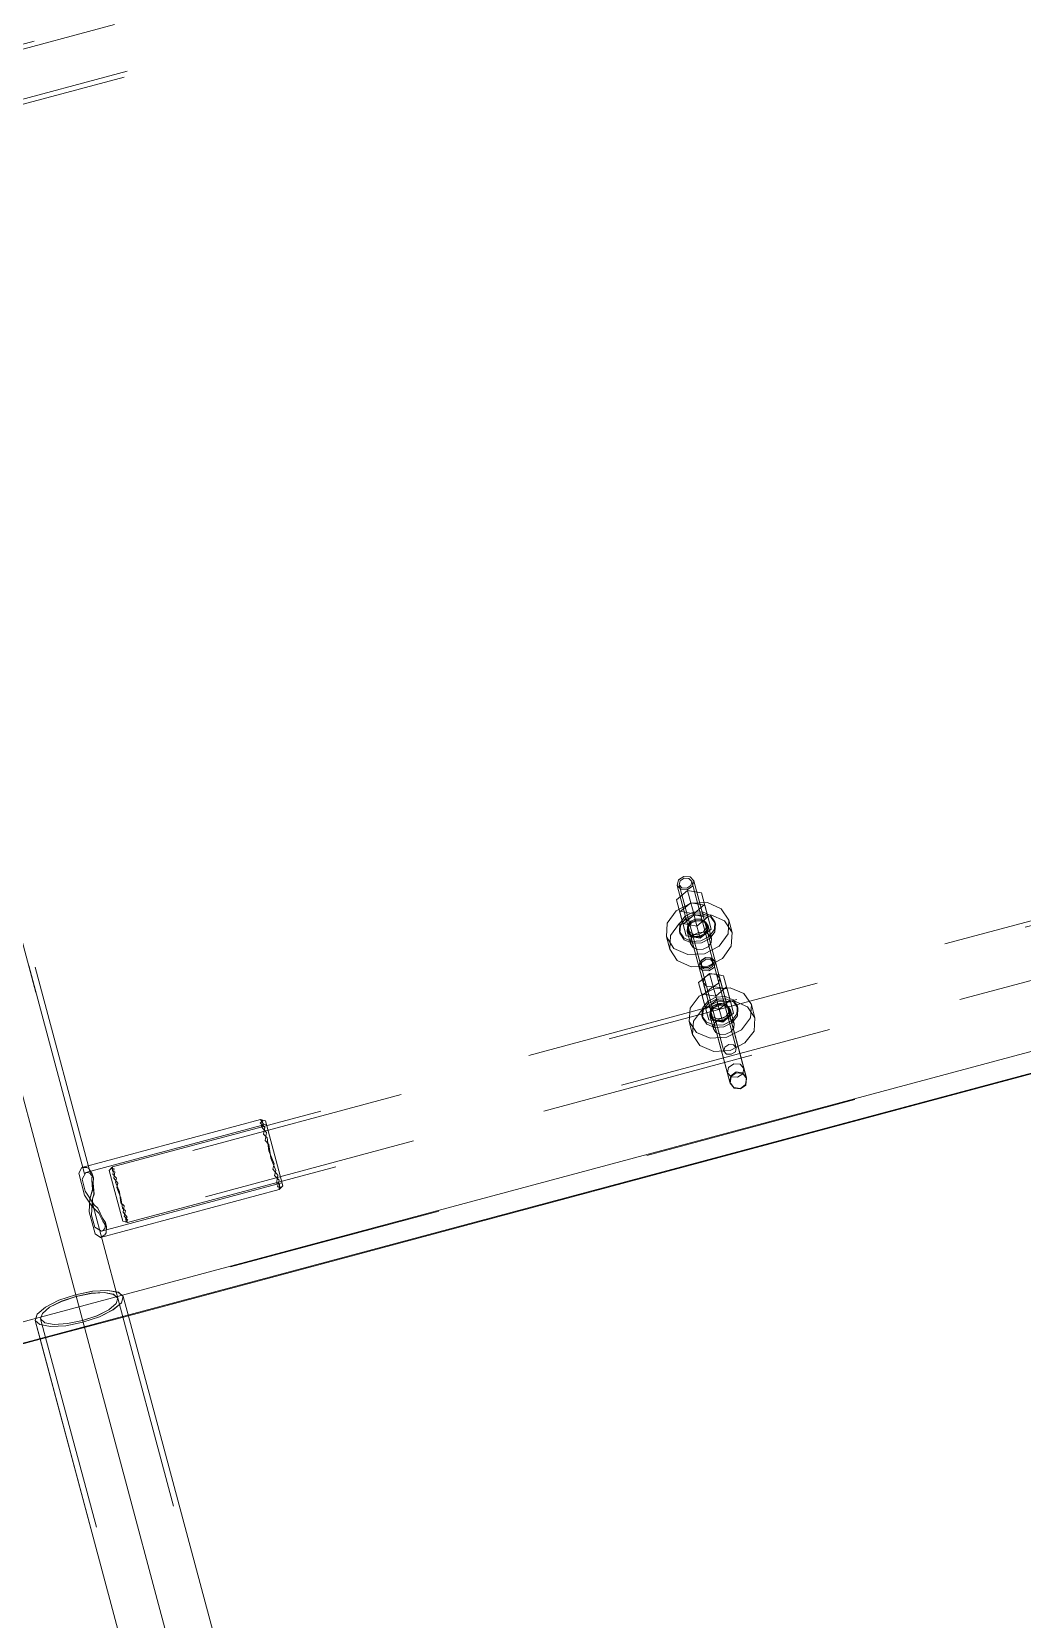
# Model space of a CAD drawing. Header units: millimetres. Extents: x -753 to 90, y 56274 to 56868.
# Drawn here: x -450.38 to -441.18, y 56734.59 to 56749.32 of the extents above; entities that cross this region are included whole.
import ezdxf

# ---------------------------------------------------------------- set-up
doc = ezdxf.new("R2010")
doc.units = ezdxf.units.MM
doc.linetypes.add('XKITLINE00', pattern=[0])
doc.linetypes.add('XKITLINE02', pattern=[4, 2, -2])
doc.layers.add('Cota', color=4, linetype='Continuous', lineweight=0)
doc.layers.add('Peça', color=2, linetype='Continuous', lineweight=0)

# ---------------------------------------------------------------- blocks, each defined once
blk = doc.blocks.new('*A1498')
at = {"layer": 'Peça', "color": 7, "linetype": 'XKITLINE02', "lineweight": 0}
for p, q in [((-412.179, 56748.771), (-449.657, 56738.729)), ((-449.63, 56738.783), (-412.229, 56748.803)), ((-412.063, 56748.34), (-449.542, 56738.299)), ((-449.491, 56738.266), (-412.091, 56748.287)), ((-449.663, 56738.75), (-449.63, 56738.783)), ((-449.663, 56738.75), (-449.536, 56738.278)), ((-449.63, 56738.783), (-449.637, 56738.764)), ((-449.637, 56738.764), (-449.616, 56738.764)), ((-449.632, 56738.744), (-449.63, 56738.783)), ((-449.609, 56738.737), (-449.632, 56738.744)), ((-449.616, 56738.764), (-449.628, 56738.715)), ((-449.618, 56738.678), (-449.609, 56738.737)), ((-449.628, 56738.715), (-449.593, 56738.679)), ((-449.581, 56738.632), (-449.618, 56738.678)), ((-449.593, 56738.679), (-449.604, 56738.642)), ((-449.604, 56738.642), (-449.568, 56738.552)), ((-449.591, 56738.593), (-449.581, 56738.632)), ((-449.553, 56738.497), (-449.591, 56738.593)), ((-449.568, 56738.552), (-449.553, 56738.449)), ((-449.54, 56738.4), (-449.553, 56738.497)), ((-449.553, 56738.449), (-449.524, 56738.421)), ((-449.542, 56738.299), (-449.546, 56738.316)), ((-449.512, 56738.374), (-449.54, 56738.4)), ((-449.524, 56738.421), (-449.533, 56738.362)), ((-449.533, 56738.362), (-449.496, 56738.316)), ((-449.524, 56738.325), (-449.512, 56738.374)), ((-449.489, 56738.289), (-449.524, 56738.325)), ((-449.496, 56738.316), (-449.512, 56738.299)), ((-449.512, 56738.299), (-449.491, 56738.266)), ((-449.536, 56738.278), (-449.491, 56738.266)), ((-449.507, 56738.278), (-449.489, 56738.289)), ((-449.491, 56738.266), (-449.507, 56738.278))]:
    blk.add_line(p, q, dxfattribs=at)
blk = doc.blocks.new('*A1500')
at = {"layer": 'Peça', "color": 4, "linetype": 'XKITLINE00', "lineweight": 0}
for p, q in [((-456.263, 56735.792), (-435.67, 56741.309)), ((-456.214, 56735.606), (-435.62, 56741.123)), ((-435.618, 56741.117), (-449.483, 56737.402)), ((-450.303, 56737.183), (-456.212, 56735.6))]:
    blk.add_line(p, q, dxfattribs=at)
at = {"layer": 'Peça', "color": 7, "linetype": 'XKITLINE02', "lineweight": 0}
for p, q in [((-456.262, 56735.785), (-435.668, 56741.302)), ((-449.483, 56737.402), (-450.303, 56737.183))]:
    blk.add_line(p, q, dxfattribs=at)
blk = doc.blocks.new('*A1501')
at = {"layer": 'Peça', "color": 7, "linetype": 'XKITLINE02', "lineweight": 0}
for p, q in [((-412.179, 56748.771), (-449.657, 56738.729)), ((-449.63, 56738.783), (-412.229, 56748.803)), ((-412.063, 56748.34), (-449.542, 56738.299)), ((-449.491, 56738.266), (-412.091, 56748.287)), ((-449.663, 56738.75), (-449.63, 56738.783)), ((-449.663, 56738.75), (-449.536, 56738.278)), ((-449.637, 56738.764), (-449.63, 56738.783)), ((-449.616, 56738.764), (-449.637, 56738.764)), ((-449.63, 56738.783), (-449.632, 56738.744)), ((-449.632, 56738.744), (-449.609, 56738.737)), ((-449.628, 56738.715), (-449.616, 56738.764)), ((-449.609, 56738.737), (-449.618, 56738.678)), ((-449.594, 56738.679), (-449.628, 56738.715)), ((-449.618, 56738.678), (-449.581, 56738.632)), ((-449.604, 56738.642), (-449.594, 56738.679)), ((-449.568, 56738.551), (-449.604, 56738.642)), ((-449.581, 56738.632), (-449.591, 56738.593)), ((-449.591, 56738.593), (-449.553, 56738.497)), ((-449.553, 56738.449), (-449.568, 56738.551)), ((-449.553, 56738.497), (-449.54, 56738.4)), ((-449.524, 56738.421), (-449.553, 56738.449)), ((-449.54, 56738.4), (-449.512, 56738.374)), ((-449.533, 56738.362), (-449.524, 56738.421)), ((-449.496, 56738.316), (-449.533, 56738.362)), ((-449.512, 56738.374), (-449.524, 56738.325)), ((-449.524, 56738.325), (-449.489, 56738.289)), ((-449.512, 56738.299), (-449.496, 56738.316)), ((-449.491, 56738.266), (-449.512, 56738.299)), ((-449.536, 56738.278), (-449.491, 56738.266)), ((-449.489, 56738.289), (-449.507, 56738.278)), ((-449.507, 56738.278), (-449.491, 56738.266))]:
    blk.add_line(p, q, dxfattribs=at)
blk = doc.blocks.new('*A1502')
at = {"layer": 'Peça', "color": 7, "linetype": 'XKITLINE02', "lineweight": 0}
for p, q in [((-414.839, 56758.701), (-452.317, 56748.659)), ((-452.29, 56748.713), (-414.89, 56758.734)), ((-414.723, 56758.268), (-452.201, 56748.226)), ((-414.75, 56758.214), (-452.151, 56748.193))]:
    blk.add_line(p, q, dxfattribs=at)
blk = doc.blocks.new('*A1507')
at = {"layer": 'Peça', "color": 7, "linetype": 'XKITLINE02', "lineweight": 0}
for p, q in [((-449.975, 56737.597), (-450.129, 56737.546)), ((-450.105, 56737.536), (-449.97, 56737.581)), ((-449.815, 56737.63), (-449.975, 56737.597)), ((-449.97, 56737.581), (-449.831, 56737.61)), ((-449.831, 56737.61), (-449.708, 56737.616)), ((-449.675, 56737.637), (-449.815, 56737.63)), ((-449.708, 56737.616), (-449.621, 56737.601)), ((-449.575, 56737.62), (-449.675, 56737.637)), ((-449.621, 56737.601), (-449.582, 56737.565)), ((-449.582, 56737.565), (-449.598, 56737.515)), ((-449.582, 56737.565), (-445.309, 56721.617)), ((-449.531, 56737.579), (-449.575, 56737.62)), ((-449.549, 56737.521), (-449.531, 56737.579)), ((-449.531, 56737.579), (-449.485, 56737.409)), ((-450.332, 56737.417), (-450.35, 56737.359)), ((-450.254, 56737.482), (-450.332, 56737.417)), ((-450.299, 56737.373), (-450.283, 56737.423)), ((-450.283, 56737.423), (-450.215, 56737.481)), ((-450.129, 56737.546), (-450.254, 56737.482)), ((-450.215, 56737.481), (-450.105, 56737.536)), ((-449.666, 56737.458), (-449.775, 56737.402)), ((-449.752, 56737.393), (-449.626, 56737.456)), ((-449.598, 56737.515), (-449.666, 56737.458)), ((-449.626, 56737.456), (-449.549, 56737.521)), ((-450.35, 56737.359), (-446.077, 56721.411)), ((-450.35, 56737.359), (-450.306, 56737.319)), ((-450.306, 56737.319), (-450.206, 56737.301)), ((-450.299, 56737.373), (-446.026, 56721.425)), ((-450.26, 56737.337), (-450.299, 56737.373)), ((-450.173, 56737.322), (-450.26, 56737.337)), ((-450.206, 56737.301), (-450.065, 56737.309)), ((-450.05, 56737.329), (-450.173, 56737.322)), ((-450.065, 56737.309), (-449.906, 56737.341)), ((-449.91, 56737.357), (-450.05, 56737.329)), ((-449.775, 56737.402), (-449.91, 56737.357)), ((-449.906, 56737.341), (-449.752, 56737.393))]:
    blk.add_line(p, q, dxfattribs=at)
at = {"layer": 'Peça', "color": 4, "linetype": 'XKITLINE00', "lineweight": 0}
blk.add_line((-449.485, 56737.409), (-445.511, 56722.578), dxfattribs=at)
blk = doc.blocks.new('*A1511')
at = {"layer": 'Peça', "color": 7, "linetype": 'XKITLINE02', "lineweight": 0}
for p, q in [((-453.096, 56748.62), (-453.205, 56748.495)), ((-452.948, 56748.693), (-453.096, 56748.62)), ((-453.064, 56748.578), (-452.934, 56748.642)), ((-452.783, 56748.704), (-452.948, 56748.693)), ((-452.934, 56748.642), (-452.79, 56748.651)), ((-452.79, 56748.651), (-452.653, 56748.605)), ((-452.626, 56748.651), (-452.783, 56748.704)), ((-452.653, 56748.605), (-452.544, 56748.509)), ((-452.502, 56748.542), (-452.626, 56748.651)), ((-453.205, 56748.495), (-453.259, 56748.339)), ((-453.206, 56748.332), (-453.16, 56748.469)), ((-453.16, 56748.469), (-453.064, 56748.578)), ((-452.544, 56748.509), (-452.48, 56748.379)), ((-452.429, 56748.393), (-452.502, 56748.542)), ((-453.259, 56748.339), (-453.248, 56748.174)), ((-453.197, 56748.187), (-453.206, 56748.332)), ((-452.48, 56748.379), (-449.582, 56737.565)), ((-452.48, 56748.379), (-452.47, 56748.235)), ((-452.426, 56748.382), (-452.429, 56748.393)), ((-452.418, 56748.228), (-452.429, 56748.393)), ((-452.421, 56748.365), (-452.426, 56748.382)), ((-452.421, 56748.365), (-449.531, 56737.579)), ((-453.245, 56748.163), (-453.248, 56748.174)), ((-453.248, 56748.174), (-453.175, 56748.025)), ((-453.24, 56748.145), (-453.245, 56748.163)), ((-453.197, 56748.187), (-453.194, 56748.176)), ((-453.133, 56748.058), (-453.197, 56748.187)), ((-453.194, 56748.176), (-453.189, 56748.159)), ((-452.47, 56748.235), (-452.517, 56748.098)), ((-452.471, 56748.072), (-452.418, 56748.228)), ((-453.24, 56748.145), (-450.35, 56737.359)), ((-453.189, 56748.159), (-450.299, 56737.373)), ((-453.175, 56748.025), (-453.05, 56747.916)), ((-453.024, 56747.962), (-453.133, 56748.058)), ((-452.517, 56748.098), (-452.612, 56747.989)), ((-452.58, 56747.947), (-452.471, 56748.072)), ((-453.05, 56747.916), (-452.894, 56747.863)), ((-452.887, 56747.916), (-453.024, 56747.962)), ((-452.894, 56747.863), (-452.729, 56747.874)), ((-452.742, 56747.925), (-452.887, 56747.916)), ((-452.612, 56747.989), (-452.742, 56747.925)), ((-452.729, 56747.874), (-452.58, 56747.947)), ((-450.129, 56737.545), (-449.975, 56737.597)), ((-449.97, 56737.581), (-450.105, 56737.535)), ((-449.975, 56737.597), (-449.815, 56737.629)), ((-449.831, 56737.609), (-449.97, 56737.581)), ((-449.708, 56737.616), (-449.831, 56737.609)), ((-449.815, 56737.629), (-449.675, 56737.637)), ((-449.621, 56737.6), (-449.708, 56737.616)), ((-449.675, 56737.637), (-449.575, 56737.619)), ((-449.582, 56737.565), (-449.621, 56737.6)), ((-449.598, 56737.515), (-449.582, 56737.565)), ((-449.575, 56737.619), (-449.531, 56737.579)), ((-449.531, 56737.579), (-449.549, 56737.521)), ((-450.35, 56737.359), (-450.332, 56737.416)), ((-450.332, 56737.416), (-450.254, 56737.482)), ((-450.293, 56737.391), (-450.283, 56737.423)), ((-450.215, 56737.48), (-450.283, 56737.423)), ((-450.254, 56737.482), (-450.129, 56737.545)), ((-450.105, 56737.535), (-450.215, 56737.48)), ((-449.776, 56737.402), (-449.666, 56737.458)), ((-449.627, 56737.456), (-449.752, 56737.393)), ((-449.666, 56737.458), (-449.598, 56737.515)), ((-449.549, 56737.521), (-449.627, 56737.456)), ((-450.306, 56737.319), (-450.35, 56737.359)), ((-450.206, 56737.301), (-450.306, 56737.319)), ((-450.299, 56737.373), (-450.293, 56737.391)), ((-450.299, 56737.373), (-450.26, 56737.337)), ((-450.26, 56737.337), (-450.173, 56737.322)), ((-450.066, 56737.309), (-450.206, 56737.301)), ((-450.173, 56737.322), (-450.05, 56737.329)), ((-449.906, 56737.341), (-450.066, 56737.309)), ((-450.05, 56737.329), (-449.91, 56737.357)), ((-449.91, 56737.357), (-449.776, 56737.402)), ((-449.752, 56737.393), (-449.906, 56737.341))]:
    blk.add_line(p, q, dxfattribs=at)
blk = doc.blocks.new('*A1512')
at = {"layer": 'Peça', "color": 7, "linetype": 'XKITLINE02', "lineweight": 0}
for p, q in [((-449.917, 56738.777), (-448.256, 56739.222)), ((-448.204, 56739.181), (-449.879, 56738.732)), ((-448.259, 56739.193), (-448.237, 56739.206)), ((-448.216, 56739.148), (-448.259, 56739.193)), ((-448.256, 56739.222), (-448.23, 56739.181)), ((-448.237, 56739.206), (-448.256, 56739.222)), ((-448.256, 56739.222), (-448.212, 56739.21)), ((-448.23, 56739.181), (-448.25, 56739.159)), ((-448.212, 56739.21), (-448.05, 56738.607)), ((-448.25, 56739.159), (-448.203, 56739.101)), ((-448.231, 56739.087), (-448.216, 56739.148)), ((-448.231, 56739.087), (-448.196, 56739.053)), ((-448.203, 56739.101), (-448.215, 56739.028)), ((-448.215, 56739.028), (-448.179, 56738.992)), ((-448.179, 56738.932), (-448.196, 56739.053)), ((-448.179, 56738.992), (-448.161, 56738.864)), ((-448.131, 56738.812), (-448.179, 56738.932)), ((-449.945, 56738.724), (-449.917, 56738.777)), ((-449.917, 56738.777), (-449.87, 56738.777)), ((-449.87, 56738.777), (-449.85, 56738.767)), ((-449.85, 56738.767), (-449.82, 56738.72)), ((-448.161, 56738.864), (-448.115, 56738.751)), ((-448.144, 56738.763), (-448.131, 56738.812)), ((-448.097, 56738.705), (-448.144, 56738.763)), ((-448.115, 56738.751), (-448.128, 56738.704)), ((-449.945, 56738.724), (-449.891, 56738.52)), ((-449.879, 56738.732), (-449.914, 56738.669)), ((-449.885, 56738.558), (-449.914, 56738.669)), ((-449.879, 56738.732), (-449.858, 56738.732)), ((-449.858, 56738.732), (-449.835, 56738.72)), ((-449.809, 56738.681), (-449.835, 56738.72)), ((-449.82, 56738.72), (-449.822, 56738.66)), ((-449.822, 56738.66), (-449.816, 56738.574)), ((-449.809, 56738.681), (-449.82, 56738.72)), ((-449.812, 56738.631), (-449.809, 56738.681)), ((-449.804, 56738.529), (-449.812, 56738.631)), ((-448.058, 56738.636), (-449.733, 56738.187)), ((-448.128, 56738.704), (-448.085, 56738.659)), ((-448.109, 56738.632), (-448.097, 56738.705)), ((-448.109, 56738.632), (-448.08, 56738.623)), ((-448.085, 56738.659), (-448.1, 56738.598)), ((-448.1, 56738.598), (-448.074, 56738.598)), ((-448.083, 56738.574), (-448.08, 56738.623)), ((-448.083, 56738.574), (-448.05, 56738.607)), ((-448.074, 56738.598), (-448.083, 56738.574)), ((-449.824, 56738.418), (-449.891, 56738.52)), ((-449.801, 56738.43), (-449.885, 56738.558)), ((-449.849, 56738.365), (-449.842, 56738.486)), ((-449.816, 56738.574), (-449.842, 56738.486)), ((-449.816, 56738.488), (-449.825, 56738.335)), ((-449.816, 56738.488), (-449.804, 56738.529)), ((-449.743, 56738.129), (-448.083, 56738.574)), ((-449.849, 56738.365), (-449.794, 56738.161)), ((-449.825, 56738.335), (-449.795, 56738.225)), ((-449.757, 56738.355), (-449.824, 56738.418)), ((-449.801, 56738.43), (-449.769, 56738.4)), ((-449.769, 56738.4), (-449.725, 56738.308)), ((-449.72, 56738.278), (-449.757, 56738.355)), ((-449.725, 56738.308), (-449.698, 56738.266)), ((-449.733, 56738.187), (-449.795, 56738.225)), ((-449.794, 56738.161), (-449.743, 56738.129)), ((-449.743, 56738.129), (-449.703, 56738.153)), ((-449.733, 56738.187), (-449.715, 56738.197)), ((-449.688, 56738.227), (-449.72, 56738.278)), ((-449.715, 56738.197), (-449.7, 56738.219)), ((-449.703, 56738.153), (-449.69, 56738.172)), ((-449.698, 56738.266), (-449.7, 56738.219)), ((-449.688, 56738.227), (-449.698, 56738.266)), ((-449.69, 56738.172), (-449.688, 56738.227))]:
    blk.add_line(p, q, dxfattribs=at)
blk = doc.blocks.new('*A1514')
at = {"layer": 'Peça', "color": 7, "linetype": 'XKITLINE02', "lineweight": 0}
for p, q in [((-450.129, 56737.546), (-449.975, 56737.597)), ((-449.971, 56737.581), (-450.105, 56737.536)), ((-449.975, 56737.597), (-449.816, 56737.63)), ((-449.831, 56737.61), (-449.971, 56737.581)), ((-449.708, 56737.616), (-449.831, 56737.61)), ((-449.816, 56737.63), (-449.675, 56737.637)), ((-449.621, 56737.601), (-449.708, 56737.616)), ((-449.675, 56737.637), (-449.575, 56737.62)), ((-449.582, 56737.565), (-449.621, 56737.601)), ((-449.598, 56737.515), (-449.582, 56737.565)), ((-449.582, 56737.565), (-445.309, 56721.617)), ((-449.575, 56737.62), (-449.531, 56737.579)), ((-449.531, 56737.579), (-449.549, 56737.521)), ((-449.531, 56737.579), (-449.485, 56737.409)), ((-450.344, 56737.377), (-450.332, 56737.417)), ((-450.332, 56737.417), (-450.254, 56737.482)), ((-450.283, 56737.423), (-450.299, 56737.373)), ((-450.215, 56737.481), (-450.283, 56737.423)), ((-450.254, 56737.482), (-450.129, 56737.546)), ((-450.105, 56737.536), (-450.215, 56737.481)), ((-449.776, 56737.402), (-449.666, 56737.458)), ((-449.627, 56737.456), (-449.752, 56737.393)), ((-449.666, 56737.458), (-449.598, 56737.515)), ((-449.549, 56737.521), (-449.627, 56737.456)), ((-450.35, 56737.359), (-450.344, 56737.377)), ((-450.35, 56737.359), (-450.304, 56737.189)), ((-450.306, 56737.319), (-450.35, 56737.359)), ((-450.206, 56737.301), (-450.306, 56737.319)), ((-450.299, 56737.373), (-446.026, 56721.425)), ((-450.299, 56737.373), (-450.26, 56737.337)), ((-450.26, 56737.337), (-450.173, 56737.322)), ((-450.065, 56737.309), (-450.206, 56737.301)), ((-450.173, 56737.322), (-450.05, 56737.329)), ((-449.906, 56737.341), (-450.065, 56737.309)), ((-450.05, 56737.329), (-449.91, 56737.357)), ((-449.91, 56737.357), (-449.776, 56737.402)), ((-449.752, 56737.393), (-449.906, 56737.341))]:
    blk.add_line(p, q, dxfattribs=at)
at = {"layer": 'Peça', "color": 4, "linetype": 'XKITLINE00', "lineweight": 0}
for p, q in [((-449.485, 56737.409), (-445.512, 56722.577)), ((-450.304, 56737.189), (-446.331, 56722.358))]:
    blk.add_line(p, q, dxfattribs=at)
blk = doc.blocks.new('*A1518')
at = {"layer": 'Peça', "color": 7, "linetype": 'XKITLINE02', "lineweight": 0}
for p, q in [((-449.917, 56738.777), (-448.256, 56739.222)), ((-448.204, 56739.181), (-449.879, 56738.732)), ((-448.237, 56739.206), (-448.259, 56739.193)), ((-448.259, 56739.193), (-448.216, 56739.148)), ((-448.256, 56739.222), (-448.237, 56739.206)), ((-448.23, 56739.181), (-448.256, 56739.222)), ((-448.256, 56739.222), (-448.212, 56739.21)), ((-448.25, 56739.159), (-448.23, 56739.181)), ((-448.05, 56738.607), (-448.212, 56739.21)), ((-448.203, 56739.101), (-448.25, 56739.159)), ((-448.216, 56739.148), (-448.231, 56739.087)), ((-448.231, 56739.087), (-448.196, 56739.053)), ((-448.215, 56739.028), (-448.203, 56739.101)), ((-448.179, 56738.992), (-448.215, 56739.028)), ((-448.196, 56739.053), (-448.179, 56738.932)), ((-448.16, 56738.864), (-448.179, 56738.992)), ((-448.179, 56738.932), (-448.131, 56738.812)), ((-449.945, 56738.724), (-449.917, 56738.777)), ((-449.87, 56738.777), (-449.917, 56738.777)), ((-449.85, 56738.767), (-449.87, 56738.777)), ((-449.82, 56738.72), (-449.85, 56738.767)), ((-448.115, 56738.751), (-448.16, 56738.864)), ((-448.131, 56738.812), (-448.144, 56738.763)), ((-448.144, 56738.763), (-448.097, 56738.705)), ((-448.128, 56738.704), (-448.115, 56738.751)), ((-449.945, 56738.724), (-449.89, 56738.52)), ((-449.879, 56738.732), (-449.914, 56738.669)), ((-449.914, 56738.669), (-449.885, 56738.558)), ((-449.879, 56738.732), (-449.858, 56738.732)), ((-449.858, 56738.732), (-449.835, 56738.72)), ((-449.835, 56738.72), (-449.809, 56738.681)), ((-449.822, 56738.66), (-449.82, 56738.72)), ((-449.815, 56738.574), (-449.822, 56738.66)), ((-449.809, 56738.681), (-449.82, 56738.72)), ((-449.809, 56738.681), (-449.812, 56738.631)), ((-449.812, 56738.631), (-449.803, 56738.529)), ((-448.058, 56738.636), (-449.733, 56738.187)), ((-448.085, 56738.659), (-448.128, 56738.704)), ((-448.097, 56738.705), (-448.109, 56738.632)), ((-448.109, 56738.632), (-448.08, 56738.623)), ((-448.1, 56738.598), (-448.085, 56738.659)), ((-448.074, 56738.598), (-448.1, 56738.598)), ((-448.08, 56738.623), (-448.083, 56738.574)), ((-448.083, 56738.574), (-448.05, 56738.607)), ((-448.083, 56738.574), (-448.074, 56738.598)), ((-449.824, 56738.418), (-449.89, 56738.52)), ((-449.885, 56738.558), (-449.801, 56738.43)), ((-449.849, 56738.365), (-449.842, 56738.486)), ((-449.842, 56738.486), (-449.815, 56738.574)), ((-449.825, 56738.335), (-449.816, 56738.488)), ((-449.803, 56738.529), (-449.816, 56738.488)), ((-449.743, 56738.129), (-448.083, 56738.574)), ((-449.849, 56738.365), (-449.794, 56738.161)), ((-449.795, 56738.225), (-449.825, 56738.335)), ((-449.824, 56738.418), (-449.757, 56738.355)), ((-449.801, 56738.43), (-449.769, 56738.4)), ((-449.769, 56738.4), (-449.725, 56738.308)), ((-449.757, 56738.355), (-449.72, 56738.278)), ((-449.725, 56738.308), (-449.698, 56738.266)), ((-449.733, 56738.187), (-449.795, 56738.225)), ((-449.794, 56738.161), (-449.743, 56738.129)), ((-449.703, 56738.153), (-449.743, 56738.129)), ((-449.733, 56738.187), (-449.715, 56738.197)), ((-449.72, 56738.278), (-449.688, 56738.227)), ((-449.715, 56738.197), (-449.7, 56738.219)), ((-449.69, 56738.172), (-449.703, 56738.153)), ((-449.698, 56738.266), (-449.7, 56738.219)), ((-449.688, 56738.227), (-449.698, 56738.266)), ((-449.688, 56738.227), (-449.69, 56738.172))]:
    blk.add_line(p, q, dxfattribs=at)
blk = doc.blocks.new('*A1519')
at = {"layer": 'Peça', "color": 7, "linetype": 'XKITLINE02', "lineweight": 0}
for p, q in [((-453.205, 56748.496), (-453.096, 56748.62)), ((-453.096, 56748.62), (-452.948, 56748.693)), ((-452.934, 56748.642), (-453.064, 56748.578)), ((-452.948, 56748.693), (-452.782, 56748.704)), ((-452.789, 56748.651), (-452.934, 56748.642)), ((-452.652, 56748.605), (-452.789, 56748.651)), ((-452.782, 56748.704), (-452.626, 56748.651)), ((-452.543, 56748.509), (-452.652, 56748.605)), ((-452.626, 56748.651), (-452.624, 56748.649)), ((-452.624, 56748.649), (-452.501, 56748.542)), ((-453.258, 56748.339), (-453.205, 56748.496)), ((-453.159, 56748.469), (-453.206, 56748.332)), ((-453.064, 56748.578), (-453.159, 56748.469)), ((-452.479, 56748.38), (-452.543, 56748.509)), ((-452.501, 56748.542), (-452.428, 56748.393)), ((-453.247, 56748.174), (-453.258, 56748.339)), ((-453.206, 56748.332), (-453.196, 56748.188)), ((-452.479, 56748.38), (-452.476, 56748.369)), ((-452.47, 56748.235), (-452.479, 56748.38)), ((-452.476, 56748.369), (-452.472, 56748.351)), ((-452.472, 56748.351), (-450.86, 56742.333)), ((-452.425, 56748.382), (-452.428, 56748.393)), ((-452.428, 56748.393), (-452.417, 56748.228)), ((-452.421, 56748.365), (-452.425, 56748.382)), ((-452.421, 56748.365), (-449.531, 56737.579)), ((-453.244, 56748.163), (-453.247, 56748.174)), ((-453.174, 56748.026), (-453.247, 56748.174)), ((-453.24, 56748.145), (-453.244, 56748.163)), ((-453.196, 56748.188), (-450.299, 56737.373)), ((-453.196, 56748.188), (-453.132, 56748.058)), ((-452.517, 56748.098), (-452.47, 56748.235)), ((-452.417, 56748.228), (-452.471, 56748.072)), ((-453.24, 56748.145), (-450.35, 56737.359)), ((-453.05, 56747.916), (-453.174, 56748.026)), ((-453.132, 56748.058), (-453.023, 56747.962)), ((-452.612, 56747.989), (-452.517, 56748.098)), ((-452.471, 56748.072), (-452.58, 56747.947)), ((-452.893, 56747.863), (-453.05, 56747.916)), ((-453.023, 56747.962), (-452.886, 56747.916)), ((-452.728, 56747.874), (-452.893, 56747.863)), ((-452.886, 56747.916), (-452.742, 56747.925)), ((-452.742, 56747.925), (-452.612, 56747.989)), ((-452.58, 56747.947), (-452.728, 56747.874)), ((-450.86, 56742.333), (-449.582, 56737.565)), ((-449.975, 56737.597), (-450.129, 56737.545)), ((-450.105, 56737.536), (-449.97, 56737.581)), ((-449.815, 56737.629), (-449.975, 56737.597)), ((-449.97, 56737.581), (-449.831, 56737.609)), ((-449.831, 56737.609), (-449.708, 56737.616)), ((-449.675, 56737.637), (-449.815, 56737.629)), ((-449.708, 56737.616), (-449.621, 56737.601)), ((-449.575, 56737.619), (-449.675, 56737.637)), ((-449.621, 56737.601), (-449.582, 56737.565)), ((-449.582, 56737.565), (-449.598, 56737.515)), ((-449.531, 56737.579), (-449.575, 56737.619)), ((-449.549, 56737.521), (-449.531, 56737.579)), ((-450.344, 56737.378), (-450.332, 56737.417)), ((-450.254, 56737.482), (-450.332, 56737.417)), ((-450.299, 56737.373), (-450.283, 56737.423)), ((-450.283, 56737.423), (-450.215, 56737.48)), ((-450.129, 56737.545), (-450.254, 56737.482)), ((-450.215, 56737.48), (-450.105, 56737.536)), ((-449.666, 56737.458), (-449.775, 56737.402)), ((-449.752, 56737.393), (-449.626, 56737.456)), ((-449.598, 56737.515), (-449.666, 56737.458)), ((-449.626, 56737.456), (-449.549, 56737.521)), ((-450.35, 56737.359), (-450.344, 56737.378)), ((-450.35, 56737.359), (-450.306, 56737.319)), ((-450.306, 56737.319), (-450.206, 56737.301)), ((-450.26, 56737.337), (-450.299, 56737.373)), ((-450.172, 56737.322), (-450.26, 56737.337)), ((-450.206, 56737.301), (-450.065, 56737.309)), ((-450.05, 56737.329), (-450.172, 56737.322)), ((-450.065, 56737.309), (-449.906, 56737.341)), ((-449.91, 56737.357), (-450.05, 56737.329)), ((-449.775, 56737.402), (-449.91, 56737.357)), ((-449.906, 56737.341), (-449.752, 56737.393))]:
    blk.add_line(p, q, dxfattribs=at)
blk = doc.blocks.new('*A1621')
at = {"layer": 'Peça', "color": 7, "linetype": 'XKITLINE02', "lineweight": 0}
for p, q in [((-444.388, 56741.396), (-444.377, 56741.446)), ((-444.388, 56741.396), (-443.896, 56739.561)), ((-444.354, 56741.359), (-444.388, 56741.396)), ((-444.377, 56741.446), (-444.328, 56741.479)), ((-444.361, 56741.439), (-444.369, 56741.401)), ((-444.369, 56741.401), (-444.172, 56740.663)), ((-444.369, 56741.401), (-444.344, 56741.373)), ((-444.324, 56741.464), (-444.361, 56741.439)), ((-444.328, 56741.479), (-444.269, 56741.475)), ((-444.279, 56741.461), (-444.324, 56741.464)), ((-444.299, 56741.37), (-444.262, 56741.395)), ((-444.246, 56741.388), (-444.295, 56741.355)), ((-444.253, 56741.432), (-444.279, 56741.461)), ((-444.269, 56741.475), (-444.235, 56741.437)), ((-444.262, 56741.395), (-444.253, 56741.432)), ((-444.056, 56740.694), (-444.253, 56741.432)), ((-444.235, 56741.437), (-444.246, 56741.388)), ((-444.235, 56741.437), (-443.744, 56739.602)), ((-444.295, 56741.355), (-444.354, 56741.359)), ((-444.344, 56741.373), (-444.299, 56741.37)), ((-444.172, 56740.663), (-444.164, 56740.701)), ((-444.146, 56740.635), (-444.172, 56740.663)), ((-444.164, 56740.701), (-444.126, 56740.726)), ((-444.126, 56740.726), (-444.082, 56740.723)), ((-444.064, 56740.657), (-444.101, 56740.632)), ((-444.082, 56740.723), (-444.056, 56740.694)), ((-444.056, 56740.694), (-444.064, 56740.657)), ((-444.101, 56740.632), (-444.146, 56740.635)), ((-443.922, 56739.656), (-443.911, 56739.706)), ((-443.888, 56739.619), (-443.922, 56739.656)), ((-443.911, 56739.706), (-443.862, 56739.739)), ((-443.888, 56739.621), (-443.896, 56739.561)), ((-443.84, 56739.657), (-443.888, 56739.621)), ((-443.829, 56739.615), (-443.888, 56739.619)), ((-443.862, 56739.739), (-443.803, 56739.735)), ((-443.78, 56739.65), (-443.84, 56739.657)), ((-443.78, 56739.648), (-443.829, 56739.615)), ((-443.803, 56739.735), (-443.769, 56739.697)), ((-443.769, 56739.697), (-443.78, 56739.648)), ((-443.744, 56739.602), (-443.78, 56739.65)), ((-443.896, 56739.561), (-443.86, 56739.514)), ((-443.86, 56739.514), (-443.8, 56739.506)), ((-443.8, 56739.506), (-443.752, 56739.543)), ((-443.752, 56739.543), (-443.744, 56739.602))]:
    blk.add_line(p, q, dxfattribs=at)
blk = doc.blocks.new('*A1622')
at = {"layer": 'Peça', "color": 4, "linetype": 'XKITLINE00', "lineweight": 0}
for p, q in [((-444.154, 56740.523), (-444.189, 56740.494)), ((-444.001, 56740.564), (-443.957, 56740.557)), ((-443.957, 56740.557), (-443.896, 56740.331)), ((-444.189, 56740.494), (-444.128, 56740.269)), ((-444.161, 56740.39), (-444.031, 56740.369)), ((-444.031, 56740.369), (-443.929, 56740.453)), ((-443.998, 56740.248), (-444.031, 56740.369)), ((-443.998, 56740.248), (-444.128, 56740.269)), ((-443.896, 56740.331), (-443.998, 56740.248))]:
    blk.add_line(p, q, dxfattribs=at)
at = {"layer": 'Peça', "color": 7, "linetype": 'XKITLINE02', "lineweight": 0}
for p, q in [((-444.087, 56740.578), (-444.154, 56740.523)), ((-444.054, 56740.456), (-444.087, 56740.578)), ((-444.087, 56740.578), (-444.001, 56740.564)), ((-444.156, 56740.373), (-444.054, 56740.456)), ((-444.054, 56740.456), (-443.924, 56740.435))]:
    blk.add_line(p, q, dxfattribs=at)
blk = doc.blocks.new('*A1623')
at = {"layer": 'Peça', "color": 7, "linetype": 'XKITLINE02', "lineweight": 0}
for p, q in [((-444.054, 56740.456), (-444.156, 56740.373)), ((-444.156, 56740.373), (-444.128, 56740.269)), ((-444.021, 56740.334), (-444.054, 56740.456)), ((-443.924, 56740.435), (-444.054, 56740.456)), ((-443.924, 56740.435), (-443.896, 56740.331)), ((-444.123, 56740.251), (-444.021, 56740.334)), ((-444.021, 56740.334), (-443.892, 56740.313))]:
    blk.add_line(p, q, dxfattribs=at)
at = {"layer": 'Peça', "color": 4, "linetype": 'XKITLINE00', "lineweight": 0}
for p, q in [((-443.998, 56740.248), (-444.128, 56740.269)), ((-444.128, 56740.269), (-444.096, 56740.147)), ((-443.998, 56740.248), (-443.896, 56740.331)), ((-443.966, 56740.126), (-443.998, 56740.248)), ((-443.864, 56740.209), (-443.966, 56740.126)), ((-443.896, 56740.331), (-443.864, 56740.209)), ((-443.966, 56740.126), (-444.096, 56740.147))]:
    blk.add_line(p, q, dxfattribs=at)
blk = doc.blocks.new('*A1624')
at = {"layer": 'Peça', "color": 7, "linetype": 'XKITLINE02', "lineweight": 0}
for p, q in [((-444.028, 56740.358), (-444.105, 56740.319)), ((-443.941, 56740.363), (-444.028, 56740.358)), ((-443.941, 56740.363), (-443.9, 56740.346)), ((-444.153, 56740.167), (-444.148, 56740.237)), ((-444.148, 56740.237), (-444.1, 56740.299)), ((-444.105, 56740.319), (-444.132, 56740.284)), ((-444.1, 56740.299), (-444.023, 56740.339)), ((-444.081, 56740.207), (-444.078, 56740.244)), ((-444.075, 56740.188), (-444.081, 56740.207)), ((-444.06, 56740.176), (-444.081, 56740.207)), ((-444.078, 56740.244), (-444.053, 56740.277)), ((-444.073, 56740.225), (-444.075, 56740.188)), ((-444.048, 56740.258), (-444.073, 56740.225)), ((-444.053, 56740.277), (-444.012, 56740.298)), ((-444.006, 56740.278), (-444.048, 56740.258)), ((-444.023, 56740.339), (-443.936, 56740.343)), ((-444.012, 56740.298), (-443.966, 56740.301)), ((-443.961, 56740.281), (-444.006, 56740.278)), ((-443.966, 56740.301), (-443.927, 56740.284)), ((-443.961, 56740.281), (-443.943, 56740.274)), ((-443.943, 56740.274), (-443.922, 56740.265)), ((-443.936, 56740.343), (-443.863, 56740.313)), ((-443.909, 56740.217), (-443.934, 56740.183)), ((-443.927, 56740.284), (-443.907, 56740.254)), ((-443.901, 56740.234), (-443.922, 56740.265)), ((-443.907, 56740.254), (-443.909, 56740.217)), ((-443.901, 56740.234), (-443.907, 56740.254)), ((-443.904, 56740.197), (-443.901, 56740.234)), ((-443.863, 56740.313), (-443.824, 56740.255)), ((-444.075, 56740.188), (-444.055, 56740.157)), ((-444.021, 56740.16), (-444.06, 56740.176)), ((-444.055, 56740.157), (-444.016, 56740.141)), ((-443.975, 56740.163), (-444.021, 56740.16)), ((-444.016, 56740.141), (-443.97, 56740.143)), ((-443.934, 56740.183), (-443.975, 56740.163)), ((-443.97, 56740.143), (-443.929, 56740.164)), ((-443.929, 56740.164), (-443.904, 56740.197))]:
    blk.add_line(p, q, dxfattribs=at)
at = {"layer": 'Peça', "color": 4, "linetype": 'XKITLINE00', "lineweight": 0}
for p, q in [((-444.153, 56740.256), (-444.158, 56740.186)), ((-444.132, 56740.284), (-444.153, 56740.256)), ((-443.9, 56740.346), (-443.868, 56740.332)), ((-443.829, 56740.274), (-443.868, 56740.332)), ((-443.834, 56740.205), (-443.829, 56740.274)), ((-443.824, 56740.255), (-443.829, 56740.274)), ((-443.824, 56740.255), (-443.829, 56740.185)), ((-444.153, 56740.167), (-444.158, 56740.186)), ((-444.158, 56740.186), (-444.119, 56740.128)), ((-444.113, 56740.109), (-444.153, 56740.167)), ((-444.119, 56740.128), (-444.046, 56740.098)), ((-444.041, 56740.078), (-444.113, 56740.109)), ((-444.046, 56740.098), (-443.959, 56740.103)), ((-443.954, 56740.083), (-444.041, 56740.078)), ((-443.959, 56740.103), (-443.882, 56740.142)), ((-443.877, 56740.122), (-443.954, 56740.083)), ((-443.882, 56740.142), (-443.834, 56740.205)), ((-443.829, 56740.185), (-443.877, 56740.122))]:
    blk.add_line(p, q, dxfattribs=at)
blk = doc.blocks.new('*A1625')
at = {"layer": 'Peça', "color": 4, "linetype": 'XKITLINE00', "lineweight": 0}
for p, q in [((-444.185, 56740.367), (-444.269, 56740.256)), ((-444.158, 56740.381), (-444.185, 56740.367)), ((-443.896, 56740.445), (-443.926, 56740.443)), ((-443.768, 56740.391), (-443.896, 56740.445)), ((-443.699, 56740.289), (-443.768, 56740.391)), ((-444.269, 56740.256), (-444.278, 56740.133)), ((-443.707, 56740.166), (-443.699, 56740.289)), ((-443.666, 56740.167), (-443.699, 56740.289)), ((-444.246, 56740.012), (-444.278, 56740.133)), ((-444.278, 56740.133), (-444.209, 56740.031)), ((-443.791, 56740.055), (-443.707, 56740.166)), ((-443.666, 56740.167), (-443.675, 56740.044)), ((-444.177, 56739.909), (-444.246, 56740.012)), ((-444.209, 56740.031), (-444.081, 56739.977)), ((-444.081, 56739.977), (-443.928, 56739.986)), ((-443.928, 56739.986), (-443.791, 56740.055)), ((-443.759, 56739.933), (-443.895, 56739.864)), ((-443.675, 56740.044), (-443.759, 56739.933)), ((-444.048, 56739.855), (-444.177, 56739.909)), ((-443.895, 56739.864), (-444.048, 56739.855))]:
    blk.add_line(p, q, dxfattribs=at)
at = {"layer": 'Peça', "color": 7, "linetype": 'XKITLINE02', "lineweight": 0}
for p, q in [((-444.049, 56740.436), (-444.158, 56740.381)), ((-443.926, 56740.443), (-444.049, 56740.436)), ((-444.237, 56740.135), (-444.153, 56740.246)), ((-444.153, 56740.246), (-444.016, 56740.315)), ((-444.085, 56740.185), (-444.082, 56740.226)), ((-444.082, 56740.226), (-444.054, 56740.263)), ((-444.054, 56740.263), (-444.008, 56740.286)), ((-444.016, 56740.315), (-443.863, 56740.323)), ((-444.008, 56740.286), (-443.957, 56740.289)), ((-443.957, 56740.289), (-443.915, 56740.271)), ((-443.915, 56740.271), (-443.892, 56740.237)), ((-443.892, 56740.237), (-443.895, 56740.196)), ((-443.859, 56740.115), (-443.892, 56740.237)), ((-443.863, 56740.323), (-443.735, 56740.269)), ((-443.735, 56740.269), (-443.666, 56740.167)), ((-444.246, 56740.012), (-444.237, 56740.135)), ((-444.052, 56740.063), (-444.085, 56740.185)), ((-444.062, 56740.151), (-444.085, 56740.185)), ((-444.019, 56740.133), (-444.062, 56740.151)), ((-444.049, 56740.104), (-444.052, 56740.063)), ((-444.052, 56740.063), (-444.029, 56740.029)), ((-444.022, 56740.141), (-444.049, 56740.104)), ((-443.976, 56740.164), (-444.022, 56740.141)), ((-443.968, 56740.136), (-444.019, 56740.133)), ((-443.925, 56740.167), (-443.976, 56740.164)), ((-443.923, 56740.159), (-443.968, 56740.136)), ((-443.882, 56740.149), (-443.925, 56740.167)), ((-443.895, 56740.196), (-443.923, 56740.159)), ((-443.89, 56740.037), (-443.862, 56740.074)), ((-443.859, 56740.115), (-443.882, 56740.149)), ((-443.862, 56740.074), (-443.859, 56740.115)), ((-444.029, 56740.029), (-443.987, 56740.011)), ((-443.987, 56740.011), (-443.936, 56740.014)), ((-443.936, 56740.014), (-443.89, 56740.037))]:
    blk.add_line(p, q, dxfattribs=at)
blk = doc.blocks.new('*A1626')
at = {"layer": 'Peça', "color": 7, "linetype": 'XKITLINE02', "lineweight": 0}
for p, q in [((-444.394, 56741.263), (-444.293, 56741.348)), ((-444.394, 56741.263), (-444.335, 56741.041)), ((-444.263, 56741.235), (-444.293, 56741.348)), ((-444.293, 56741.348), (-444.163, 56741.325)), ((-444.103, 56741.103), (-444.163, 56741.325)), ((-444.235, 56741.132), (-444.365, 56741.155)), ((-444.263, 56741.235), (-444.364, 56741.15)), ((-444.132, 56741.212), (-444.263, 56741.235)), ((-444.134, 56741.217), (-444.235, 56741.132)), ((-444.205, 56741.018), (-444.235, 56741.132)), ((-444.205, 56741.018), (-444.103, 56741.103)), ((-444.335, 56741.041), (-444.205, 56741.018))]:
    blk.add_line(p, q, dxfattribs=at)
blk = doc.blocks.new('*A1627')
at = {"layer": 'Peça', "color": 7, "linetype": 'XKITLINE02', "lineweight": 0}
for p, q in [((-444.364, 56741.15), (-444.263, 56741.235)), ((-444.364, 56741.15), (-444.305, 56740.928)), ((-444.232, 56741.121), (-444.334, 56741.036)), ((-444.232, 56741.121), (-444.263, 56741.235)), ((-444.263, 56741.235), (-444.132, 56741.212)), ((-444.102, 56741.098), (-444.232, 56741.121)), ((-444.103, 56741.103), (-444.205, 56741.018)), ((-444.073, 56740.99), (-444.132, 56741.212)), ((-444.205, 56741.018), (-444.335, 56741.041)), ((-444.174, 56740.905), (-444.205, 56741.018)), ((-444.174, 56740.905), (-444.073, 56740.99)), ((-444.305, 56740.928), (-444.174, 56740.905))]:
    blk.add_line(p, q, dxfattribs=at)
blk = doc.blocks.new('*A1628')
at = {"layer": 'Peça', "color": 7, "linetype": 'XKITLINE02', "lineweight": 0}
for p, q in [((-444.363, 56741.041), (-444.316, 56741.106)), ((-444.316, 56741.106), (-444.239, 56741.146)), ((-444.234, 56741.128), (-444.311, 56741.088)), ((-444.239, 56741.146), (-444.152, 56741.15)), ((-444.147, 56741.132), (-444.234, 56741.128)), ((-444.152, 56741.15), (-444.079, 56741.117)), ((-444.074, 56741.099), (-444.147, 56741.132)), ((-444.079, 56741.117), (-444.039, 56741.057)), ((-444.034, 56741.039), (-444.074, 56741.099)), ((-444.367, 56740.969), (-444.363, 56741.041)), ((-444.363, 56740.951), (-444.367, 56740.969)), ((-444.328, 56740.908), (-444.367, 56740.969)), ((-444.358, 56741.023), (-444.363, 56740.951)), ((-444.363, 56740.951), (-444.323, 56740.89)), ((-444.311, 56741.088), (-444.358, 56741.023)), ((-444.288, 56741.028), (-444.29, 56740.99)), ((-444.285, 56740.971), (-444.29, 56740.99)), ((-444.29, 56740.99), (-444.269, 56740.958)), ((-444.263, 56741.062), (-444.288, 56741.028)), ((-444.285, 56740.971), (-444.283, 56741.01)), ((-444.264, 56740.939), (-444.285, 56740.971)), ((-444.283, 56741.01), (-444.258, 56741.044)), ((-444.269, 56740.958), (-444.23, 56740.94)), ((-444.222, 56741.083), (-444.263, 56741.062)), ((-444.258, 56741.044), (-444.217, 56741.065)), ((-444.176, 56741.085), (-444.222, 56741.083)), ((-444.217, 56741.065), (-444.171, 56741.067)), ((-444.184, 56740.943), (-444.143, 56740.964)), ((-444.139, 56740.946), (-444.18, 56740.924)), ((-444.137, 56741.068), (-444.176, 56741.085)), ((-444.171, 56741.067), (-444.132, 56741.05)), ((-444.143, 56740.964), (-444.119, 56740.998)), ((-444.114, 56740.98), (-444.139, 56740.946)), ((-444.116, 56741.036), (-444.137, 56741.068)), ((-444.132, 56741.05), (-444.111, 56741.018)), ((-444.119, 56740.998), (-444.116, 56741.036)), ((-444.111, 56741.018), (-444.116, 56741.036)), ((-444.111, 56741.018), (-444.114, 56740.98)), ((-444.043, 56740.985), (-444.09, 56740.92)), ((-444.074, 56740.917), (-444.038, 56740.966)), ((-444.039, 56741.057), (-444.043, 56740.985)), ((-444.034, 56741.039), (-444.039, 56741.057)), ((-444.038, 56740.966), (-444.034, 56741.039)), ((-444.255, 56740.876), (-444.328, 56740.908)), ((-444.323, 56740.89), (-444.25, 56740.858)), ((-444.226, 56740.922), (-444.264, 56740.939)), ((-444.168, 56740.88), (-444.255, 56740.876)), ((-444.25, 56740.858), (-444.163, 56740.862)), ((-444.23, 56740.94), (-444.211, 56740.941)), ((-444.226, 56740.922), (-444.206, 56740.923)), ((-444.211, 56740.941), (-444.184, 56740.943)), ((-444.206, 56740.923), (-444.18, 56740.924)), ((-444.09, 56740.92), (-444.168, 56740.88)), ((-444.163, 56740.862), (-444.085, 56740.902)), ((-444.085, 56740.902), (-444.074, 56740.917))]:
    blk.add_line(p, q, dxfattribs=at)
blk = doc.blocks.new('*A1671')
at = {"layer": 'Peça', "color": 7, "linetype": 'XKITLINE02', "lineweight": 0}
for p, q in [((-444.481, 56741.045), (-444.398, 56741.159)), ((-444.398, 56741.159), (-444.261, 56741.229)), ((-444.231, 56741.116), (-444.367, 56741.045)), ((-444.261, 56741.229), (-444.108, 56741.237)), ((-444.077, 56741.123), (-444.231, 56741.116)), ((-444.108, 56741.237), (-443.979, 56741.179)), ((-443.948, 56741.066), (-444.077, 56741.123)), ((-443.979, 56741.179), (-443.909, 56741.072)), ((-444.488, 56740.917), (-444.481, 56741.045)), ((-444.367, 56741.045), (-444.45, 56740.931)), ((-444.292, 56741.011), (-444.295, 56740.969)), ((-444.265, 56740.855), (-444.295, 56740.969)), ((-444.295, 56740.969), (-444.272, 56740.933)), ((-444.265, 56741.05), (-444.292, 56741.011)), ((-444.219, 56741.073), (-444.265, 56741.05)), ((-444.234, 56740.936), (-444.189, 56740.959)), ((-444.168, 56741.075), (-444.219, 56741.073)), ((-444.189, 56740.959), (-444.138, 56740.962)), ((-444.125, 56741.056), (-444.168, 56741.075)), ((-444.138, 56740.962), (-444.095, 56740.943)), ((-444.132, 56740.94), (-444.104, 56740.978)), ((-444.102, 56741.021), (-444.125, 56741.056)), ((-444.104, 56740.978), (-444.102, 56741.021)), ((-444.071, 56740.907), (-444.102, 56741.021)), ((-443.916, 56740.945), (-443.999, 56740.831)), ((-443.878, 56740.959), (-443.948, 56741.066)), ((-443.909, 56741.072), (-443.916, 56740.945)), ((-443.878, 56740.959), (-443.909, 56741.072)), ((-443.886, 56740.831), (-443.878, 56740.959)), ((-444.458, 56740.804), (-444.488, 56740.917)), ((-444.418, 56740.81), (-444.488, 56740.917)), ((-444.45, 56740.931), (-444.458, 56740.804)), ((-444.458, 56740.804), (-444.387, 56740.697)), ((-444.289, 56740.753), (-444.418, 56740.81)), ((-444.272, 56740.933), (-444.229, 56740.914)), ((-444.265, 56740.855), (-444.262, 56740.898)), ((-444.241, 56740.82), (-444.265, 56740.855)), ((-444.262, 56740.898), (-444.234, 56740.936)), ((-444.198, 56740.801), (-444.241, 56740.82)), ((-444.229, 56740.914), (-444.177, 56740.917)), ((-444.147, 56740.803), (-444.198, 56740.801)), ((-444.177, 56740.917), (-444.132, 56740.94)), ((-444.102, 56740.826), (-444.147, 56740.803)), ((-443.999, 56740.831), (-444.136, 56740.76)), ((-444.074, 56740.865), (-444.102, 56740.826)), ((-444.095, 56740.943), (-444.071, 56740.907)), ((-444.071, 56740.907), (-444.074, 56740.865)), ((-443.969, 56740.717), (-443.886, 56740.831)), ((-444.387, 56740.697), (-444.258, 56740.639)), ((-444.136, 56740.76), (-444.289, 56740.753)), ((-444.105, 56740.647), (-443.969, 56740.717)), ((-444.258, 56740.639), (-444.105, 56740.647))]:
    blk.add_line(p, q, dxfattribs=at)
blk = doc.blocks.new('*A1672')
at = {"layer": 'Peça', "color": 4, "linetype": 'XKITLINE00', "lineweight": 0}
for p, q in [((-444.175, 56740.69), (-444.186, 56740.642)), ((-444.125, 56740.722), (-444.175, 56740.69)), ((-444.167, 56740.647), (-444.159, 56740.684)), ((-444.159, 56740.684), (-444.121, 56740.708)), ((-444.067, 56740.719), (-444.125, 56740.722)), ((-444.121, 56740.708), (-444.077, 56740.706)), ((-444.077, 56740.706), (-444.051, 56740.678)), ((-444.033, 56740.683), (-444.067, 56740.719)), ((-444.051, 56740.678), (-444.06, 56740.642)), ((-444.044, 56740.635), (-444.033, 56740.683)), ((-444.033, 56740.683), (-443.982, 56740.494)), ((-444.186, 56740.642), (-444.135, 56740.453)), ((-444.186, 56740.642), (-444.152, 56740.606)), ((-444.142, 56740.62), (-444.167, 56740.647)), ((-444.152, 56740.606), (-444.094, 56740.604)), ((-444.097, 56740.618), (-444.142, 56740.62)), ((-444.06, 56740.642), (-444.097, 56740.618)), ((-444.094, 56740.604), (-444.044, 56740.635))]:
    blk.add_line(p, q, dxfattribs=at)
at = {"layer": 'Peça', "color": 7, "linetype": 'XKITLINE02', "lineweight": 0}
for p, q in [((-444.051, 56740.678), (-443.84, 56739.888)), ((-444.167, 56740.647), (-443.956, 56739.857)), ((-444.135, 56740.542), (-444.146, 56740.494)), ((-444.086, 56740.574), (-444.135, 56740.542)), ((-444.027, 56740.571), (-444.086, 56740.574)), ((-443.993, 56740.535), (-444.027, 56740.571)), ((-444.004, 56740.487), (-443.993, 56740.535)), ((-443.993, 56740.535), (-443.745, 56739.609)), ((-444.146, 56740.494), (-443.898, 56739.568)), ((-444.146, 56740.494), (-444.112, 56740.458)), ((-444.135, 56740.453), (-444.053, 56740.147)), ((-444.112, 56740.458), (-444.054, 56740.455)), ((-444.054, 56740.455), (-444.004, 56740.487)), ((-443.982, 56740.494), (-443.9, 56740.188)), ((-443.91, 56739.918), (-443.947, 56739.893)), ((-443.865, 56739.915), (-443.91, 56739.918)), ((-443.84, 56739.888), (-443.865, 56739.915)), ((-443.947, 56739.893), (-443.956, 56739.857)), ((-443.956, 56739.857), (-443.93, 56739.83)), ((-443.93, 56739.83), (-443.886, 56739.828)), ((-443.886, 56739.828), (-443.848, 56739.852)), ((-443.848, 56739.852), (-443.84, 56739.888)), ((-443.89, 56739.627), (-443.898, 56739.568)), ((-443.842, 56739.664), (-443.89, 56739.627)), ((-443.782, 56739.656), (-443.842, 56739.664)), ((-443.745, 56739.609), (-443.782, 56739.656)), ((-443.745, 56739.609), (-443.75, 56739.627)), ((-443.898, 56739.568), (-443.903, 56739.586)), ((-443.861, 56739.52), (-443.898, 56739.568)), ((-443.861, 56739.52), (-443.801, 56739.512)), ((-443.801, 56739.512), (-443.753, 56739.549)), ((-443.753, 56739.549), (-443.745, 56739.609))]:
    blk.add_line(p, q, dxfattribs=at)
blk = doc.blocks.new('*A2172')
at = {"layer": 'Cota', "color": 7, "linetype": 'XKITLINE00', "lineweight": 0}
blk.add_line((-445.652, 56721.463), (-465.049, 56793.856), dxfattribs=at)
blk = doc.blocks.new('*A2189')
at = {"layer": 'Cota', "color": 7, "linetype": 'XKITLINE00', "lineweight": 0}
blk.add_line((-445.652, 56721.463), (-465.049, 56793.856), dxfattribs=at)

msp = doc.modelspace()

# ---------------------------------------------------------------- block references
at = {"lineweight": 0}
for name in ['*A2189', '*A2172', '*A1502', '*A1500', '*A1498', '*A1501', '*A1511', '*A1519', '*A1621', '*A1626', '*A1671', '*A1628', '*A1627', '*A1672', '*A1622', '*A1625', '*A1624', '*A1623', '*A1512', '*A1518', '*A1507', '*A1514']:
    msp.add_blockref(name, (0, 0), dxfattribs=at)

doc.saveas('drawing.dxf')
